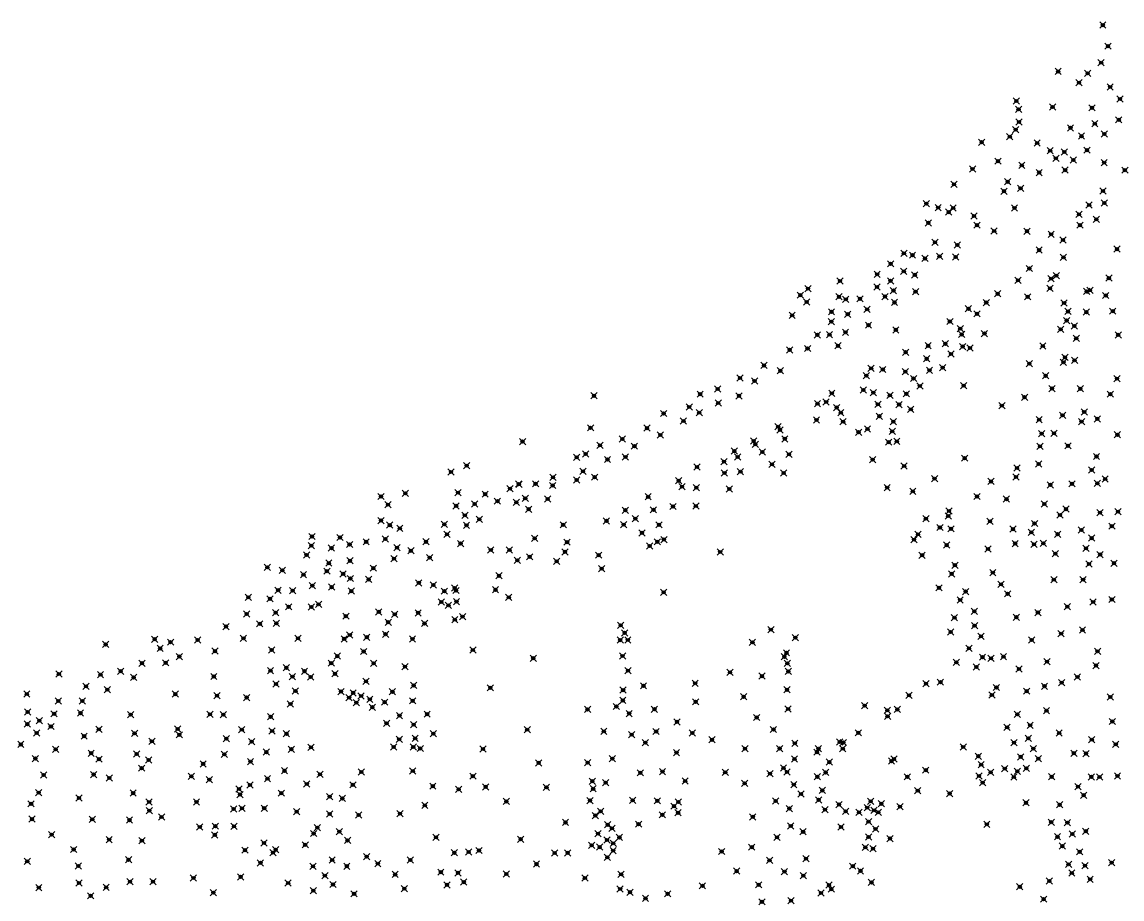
# Model space of a CAD drawing. Header units: millimetres. Extents: x 476859 to 479474, y 2367368 to 2370543.
# Drawn here: x 477863 to 478564, y 2369807 to 2370366 of the extents above; entities that cross this region are included whole.
import ezdxf

# ---------------------------------------------------------------- set-up
doc = ezdxf.new("R2010")
doc.units = ezdxf.units.MM
doc.header["$PDMODE"] = 35
doc.header["$PDSIZE"] = 2

msp = doc.modelspace()

# ---------------------------------------------------------------- linework, layer by layer
for p in [(478551.828, 2370364.08, 18.9), (478555.062, 2370350.688, 18.954), (478550.732, 2370340.116, 18.94), (478523.37, 2370334.581, 18.994), (478542.142, 2370333.423, 18.87), (478536.647, 2370327.372, 18.91), (478556.501, 2370324.668, 18.76), (478496.7, 2370315.695, 20.11), (478562.8, 2370317.049, 18.577), (478498.138, 2370310.426, 19.32), (478519.797, 2370311.865, 19.214), (478544.871, 2370311.399, 18.99), (478498.456, 2370302.398, 19.39), (478546.737, 2370301.273, 18.786), (478561.973, 2370303.742, 19.441), (478496.342, 2370297.495, 19.561), (478531.217, 2370298.616, 18.97), (478552.783, 2370294.741, 18.78), (478474.627, 2370289.498, 19.946), (478492.552, 2370292.966, 19.526), (478509.999, 2370288.946, 19.399), (478538.212, 2370293.381, 18.83), (478518.274, 2370284.059, 19.209), (478527.277, 2370283.267, 19.018), (478541.676, 2370284.415, 18.908), (478485.002, 2370277.406, 19.29), (478500.207, 2370274.722, 19.27), (478521.912, 2370279.259, 19.023), (478533.067, 2370278.121, 18.893), (478552.681, 2370276.517, 19.033), (478468.818, 2370272.441, 20.17), (478511.278, 2370270.175, 19.06), (478527.804, 2370271.707, 19.083), (478565.859, 2370271.69, 18.718), (478456.971, 2370262.656, 21.68), (478491.207, 2370264.283, 19.35), (478499.412, 2370260.128, 19.07), (478488.866, 2370258.276, 19.28), (478551.956, 2370258.409, 18.888), (478439.427, 2370250.386, 21.269), (478446.91, 2370247.834, 21.22), (478453.644, 2370244.95, 21.17), (478456.483, 2370247.547, 20.173), (478495.534, 2370247.628, 19.109), (478543.075, 2370249.49, 18.916), (478552.829, 2370250.706, 18.939), (478440.688, 2370238.113, 20.795), (478469.719, 2370242.449, 19.42), (478536.596, 2370243.541, 18.939), (478547.67, 2370240.309, 19.122), (478471.663, 2370236.656, 19.25), (478482.573, 2370232.888, 19.386), (478503.571, 2370232.797, 19.13), (478518.907, 2370230.838, 19.165), (478537.301, 2370236.647, 19.012), (478444.849, 2370225.764, 19.64), (478459.168, 2370224.025, 19.331), (478526.447, 2370227.161, 19.176), (478425.095, 2370218.654, 21.723), (478430.572, 2370217.541, 19.776), (478511.271, 2370220.735, 19.18), (478560.902, 2370221.377, 19.332), (478416.648, 2370212.022, 21.708), (478438.531, 2370215.447, 19.58), (478447.806, 2370216.734, 19.42), (478458.037, 2370216.331, 19.28), (478526.727, 2370216.101, 19.28), (478408.085, 2370205.327, 21.792), (478425.038, 2370207.216, 19.56), (478432.031, 2370204.985, 19.37), (478505.004, 2370209.03, 19.345), (478522.186, 2370204.506, 20.243), (478555.679, 2370202.923, 19.32), (478363.959, 2370196.237, 21.36), (478384.339, 2370201.125, 21.865), (478407.964, 2370197.289, 19.42), (478416.584, 2370201.138, 19.887), (478497.758, 2370201.534, 19.469), (478518.203, 2370196.439, 19.592), (478518.885, 2370202.564, 19.597), (478359.1, 2370192.035, 21.365), (478383.741, 2370191.025, 21.774), (478388.08, 2370189.44, 21.631), (478397.1, 2370189.711, 19.38), (478413.063, 2370191.163, 19.376), (478418.453, 2370195.003, 19.331), (478432.531, 2370194.227, 19.315), (478484.844, 2370192.938, 19.449), (478503.994, 2370190.976, 19.627), (478541.516, 2370194.42, 21.682), (478543.636, 2370195.139, 20.304), (478553.71, 2370191.835, 21.404), (478363.165, 2370187.699, 21.338), (478401.679, 2370182.99, 19.25), (478419.115, 2370187.402, 19.152), (478466.22, 2370183.372, 19.27), (478477.541, 2370187.358, 19.43), (478527.15, 2370187.086, 19.62), (478558.157, 2370181.87, 20.299), (478353.921, 2370179.183, 19.23), (478378.878, 2370175.203, 20.898), (478378.991, 2370181.436, 21.447), (478389.34, 2370179.905, 20.639), (478454.388, 2370175.282, 19.333), (478471.612, 2370180.155, 19.613), (478528.759, 2370175.889, 19.627), (478529.656, 2370181.685, 19.669), (478541.331, 2370181.247, 20.208), (478387.887, 2370168.426, 19.134), (478402.534, 2370172.938, 19.258), (478419.957, 2370169.941, 19.23), (478460.976, 2370170.658, 19.389), (478524.943, 2370170.259, 19.549), (478533.677, 2370172.423, 19.639), (478369.975, 2370166.742, 19.294), (478377.691, 2370166.859, 19.204), (478451.519, 2370161.067, 19.548), (478461.952, 2370167.023, 19.567), (478476.418, 2370167.589, 19.575), (478534.873, 2370164.496, 19.564), (478561.612, 2370166.757, 20.29), (478352.292, 2370157.181, 19.23), (478363.734, 2370158.07, 19.065), (478383.09, 2370159.812, 19.134), (478426.197, 2370155.716, 19.135), (478440.55, 2370159.801, 19.303), (478455.068, 2370154.569, 21.343), (478462.578, 2370159.314, 20.63), (478467.169, 2370158.423, 19.63), (478513.607, 2370159.643, 19.596), (478335.953, 2370147.267, 19.18), (478439.564, 2370151.527, 19.5), (478505.011, 2370148.347, 19.572), (478526.735, 2370149.274, 18.251), (478527.694, 2370152.496, 18.517), (478533.796, 2370150.479, 19.56), (478346.333, 2370143.883, 18.917), (478401.193, 2370140.771, 19.05), (478404.226, 2370145.411, 19.293), (478411.657, 2370144.7, 19.143), (478425.975, 2370143.265, 19.486), (478441.405, 2370144.206, 21.587), (478449.732, 2370145.902, 21.647), (478515.382, 2370140.692, 19.618), (478320.636, 2370139.244, 19.15), (478329.972, 2370137.4, 18.856), (478431.243, 2370138.95, 21.914), (478435.267, 2370134.217, 21.625), (478463.215, 2370134.35, 21.79), (478560.782, 2370138.896, 20.12), (478227.681, 2370127.943, 19.25), (478295.324, 2370128.969, 19.116), (478306.514, 2370132.237, 19.13), (478320.036, 2370127.887, 18.789), (478379.189, 2370129.536, 19.788), (478399.292, 2370131.595, 19.083), (478405.582, 2370129.962, 40.384), (478416.176, 2370128.229, 20.997), (478426.709, 2370129.185, 21.32), (478501.951, 2370127.047, 19.589), (478519.467, 2370132.566, 18.274), (478537.441, 2370132.408, 27.235), (478556.625, 2370128.968, 42.64), (478288.335, 2370120.816, 18.87), (478306.805, 2370123.313, 18.773), (478370.072, 2370122.894, 19.062), (478375.55, 2370124.039, 19.11), (478382.307, 2370120.451, 19.821), (478408.53, 2370122.531, 20.963), (478422.044, 2370122.375, 20.979), (478429.489, 2370119.302, 21.54), (478487.515, 2370121.704, 21.518), (478272.018, 2370116.67, 18.908), (478284.684, 2370111.879, 18.63), (478294.705, 2370117.187, 18.62), (478369.411, 2370112.539, 19.936), (478384.915, 2370117.163, 19.712), (478409.494, 2370114.927, 19.21), (478511.254, 2370112.688, 19.506), (478526.168, 2370115.549, 19.667), (478539.966, 2370117.636, 20.785), (478548.299, 2370113.236, 20.303), (478225.482, 2370107.536, 19.31), (478261.461, 2370107.347, 18.76), (478344.978, 2370108.253, 19.699), (478346.136, 2370106.232, 18.944), (478386.375, 2370111.41, 20.587), (478396.218, 2370104.727, 20.416), (478401.895, 2370106.765, 20.631), (478417.648, 2370105.267, 20.489), (478418.344, 2370111.411, 21.523), (478538.262, 2370111.458, 20.56), (478182.182, 2370098.799, 18.32), (478245.745, 2370100.397, 18.57), (478269.927, 2370103.012, 18.551), (478329.421, 2370099.173, 18.738), (478349.237, 2370100.477, 18.871), (478415.416, 2370098.404, 19.9), (478420.591, 2370098.905, 20.39), (478512.8, 2370103.849, 20.331), (478520.712, 2370104.08, 21.057), (478561.118, 2370103.098, 19.926), (478222.346, 2370090.888, 18.621), (478231.493, 2370096.339, 18.63), (478253.451, 2370095.834, 18.377), (478317.127, 2370092.7, 18.689), (478330.444, 2370097.051, 18.663), (478334.955, 2370092.095, 18.905), (478351.91, 2370090.652, 19.89), (478511.792, 2370095.745, 20.93), (478529.668, 2370096.061, 20.77), (478216.657, 2370088.768, 18.44), (478236.285, 2370087.365, 18.221), (478247.737, 2370088.949, 18.31), (478310.473, 2370085.995, 18.57), (478319.223, 2370088.959, 18.604), (478341.131, 2370084.251, 19.13), (478405.19, 2370087.289, 19.69), (478463.78, 2370088.204, 21.02), (478510.899, 2370084.459, 42.116), (478547.773, 2370089.253, 18.731), (478136.571, 2370079.419, 18.171), (478146.604, 2370083.433, 18.167), (478220.712, 2370079.84, 18.274), (478293.316, 2370082.523, 18.537), (478310.79, 2370078.802, 18.659), (478320.978, 2370079.556, 18.987), (478348.557, 2370078.741, 19.947), (478425.236, 2370083.199, 20.12), (478497.159, 2370081.926, 21.037), (478544.658, 2370080.688, 20.153), (478179.707, 2370071.753, 18.27), (478179.904, 2370071.539, 18.358), (478190.471, 2370071.858, 18.23), (478201.373, 2370070.796, 18.189), (478201.605, 2370075.948, 18.472), (478216.604, 2370074.312, 18.21), (478228.105, 2370076.091, 18.176), (478281.672, 2370073.795, 18.504), (478283.7, 2370070.008, 18.407), (478444.612, 2370075.151, 21.001), (478480.633, 2370073.375, 20.92), (478496.483, 2370076.245, 21.222), (478518.381, 2370071.181, 20.946), (478532.132, 2370071.851, 20.796), (478548.336, 2370072.114, 20.183), (478553.29, 2370074.891, 21.043), (478091.991, 2370063.798, 18.157), (478107.538, 2370065.809, 17.453), (478141.118, 2370066.28, 18.052), (478158.379, 2370065.253, 18.27), (478174.189, 2370068.825, 18.216), (478183.891, 2370062.604, 18.136), (478262.211, 2370063.607, 18.433), (478292.855, 2370069.357, 18.574), (478313.873, 2370068.561, 20.075), (478414.435, 2370069.417, 19.77), (478430.786, 2370067.043, 19.846), (478471.716, 2370063.796, 20.875), (478096.414, 2370058.526, 17.178), (478139.877, 2370057.805, 18.057), (478151.647, 2370058.953, 18.334), (478166.194, 2370060.793, 18.25), (478178.201, 2370060.058, 17.979), (478186.081, 2370055.693, 17.967), (478198.189, 2370062.132, 17.955), (478277.985, 2370057.417, 18.556), (478292.597, 2370057.707, 19.901), (478490.431, 2370062.126, 20.78), (478514.508, 2370058.965, 20.659), (478528.393, 2370055.735, 20.404), (478145.452, 2370051.812, 17.984), (478154.627, 2370049.185, 18.005), (478247.665, 2370055.055, 18.19), (478253.985, 2370049.681, 18.518), (478265.567, 2370055.292, 19.254), (478439.113, 2370049.622, 19.864), (478453.336, 2370051.309, 20.357), (478453.846, 2370054.554, 20.461), (478524.563, 2370052.028, 20.37), (478550.034, 2370053.502, 20.13), (478561.511, 2370054.083, 19.718), (478092.031, 2370048.458, 17.826), (478097.602, 2370045.559, 16.36), (478104.013, 2370043.479, 18.115), (478132.404, 2370046.039, 18.136), (478146.473, 2370045.461, 18.05), (478208.077, 2370045.715, 18.097), (478235.638, 2370048.257, 18.387), (478246.636, 2370045.852, 18.491), (478269.093, 2370045.72, 20.053), (478448.031, 2370044.029, 19.998), (478455.143, 2370043.193, 20.42), (478479.99, 2370048.014, 20.67), (478494.6, 2370043.001, 20.62), (478508.316, 2370046.565, 20.57), (478538.178, 2370042.399, 20.216), (478557.578, 2370044.88, 20.023), (478048.08, 2370038.311, 16.55), (478065.952, 2370037.668, 16.65), (478082.556, 2370034.909, 18.003), (478094.81, 2370036.692, 17.668), (478120.73, 2370034.935, 18.003), (478134.034, 2370039.642, 18.03), (478189.87, 2370037.071, 17.978), (478210.558, 2370034.682, 18.115), (478258.264, 2370040.611, 18.744), (478268.034, 2370034.889, 19.486), (478272.196, 2370036.348, 20.414), (478431.571, 2370036.295, 19.84), (478434.072, 2370039.669, 19.85), (478506.242, 2370040.912, 20.359), (478523.015, 2370039.762, 20.22), (478544.717, 2370037.257, 20.093), (478047.636, 2370032.412, 17.11), (478060.46, 2370030.893, 17.26), (478071.989, 2370033.216, 17.89), (478102.237, 2370031.129, 17.96), (478111.052, 2370029.19, 17.83), (478142.7, 2370033.812, 17.845), (478161.958, 2370029.742, 18.069), (478173.846, 2370029.648, 17.964), (478209.203, 2370028.493, 18.346), (478263.109, 2370032.264, 20.909), (478308.096, 2370028.465, 19.18), (478452.349, 2370032.805, 20.38), (478478.685, 2370030.307, 20.499), (478495.983, 2370033.812, 20.409), (478507.952, 2370033.362, 20.457), (478513.942, 2370033.913, 20.457), (478541.103, 2370030.765, 19.928), (478044.601, 2370026.567, 16.938), (478058.798, 2370021.353, 17.442), (478072.32, 2370022.822, 17.893), (478100.237, 2370024.162, 17.78), (478122.954, 2370024.838, 17.748), (478178.893, 2370023.149, 18.375), (478186.753, 2370025.358, 18.004), (478203.935, 2370022.486, 18.411), (478230.715, 2370026.418, 19.984), (478436.699, 2370026.376, 19.733), (478521.563, 2370027.307, 20.52), (478542.983, 2370020.802, 19.768), (478550.099, 2370026.808, 19.88), (478558.931, 2370021.293, 19.423), (478019.616, 2370018.6, 17.271), (478029.187, 2370016.741, 16.863), (478042.656, 2370013.94, 17.041), (478057.536, 2370016.223, 17.701), (478067.892, 2370014.481, 17.74), (478087.115, 2370018.108, 17.65), (478232.599, 2370017.755, 18.973), (478455.58, 2370014.486, 19.462), (478457.58, 2370020.015, 19.62), (478481.763, 2370015.273, 20.56), (478048.332, 2370007.03, 17.682), (478072.539, 2370011.558, 17.41), (478084.174, 2370010.927, 17.395), (478116.097, 2370008.744, 17.82), (478125.409, 2370007.367, 17.673), (478167.137, 2370013.275, 18.017), (478487.011, 2370007.795, 20.06), (478520.628, 2370010.781, 19.714), (478539.247, 2370010.85, 19.304), (478007.471, 2369999.584, 17.673), (478026.489, 2370004.066, 17.428), (478035.699, 2370003.778, 17.497), (478060.575, 2370006.056, 17.37), (478073.096, 2370003.504, 17.608), (478132.388, 2370003.472, 17.688), (478138.884, 2370005.501, 17.938), (478139.843, 2370003.89, 17.882), (478164.963, 2370004.342, 18.205), (478272.118, 2370002.734, 19.38), (478447.446, 2370005.61, 19.36), (478464.381, 2370003.229, 19.45), (478491.144, 2370001.76, 19.619), (478021.322, 2369998.587, 16.873), (478033.163, 2369993.501, 17.38), (478047.646, 2369993.402, 17.252), (478052.235, 2369995.08, 17.276), (478130.446, 2369996.517, 17.885), (478134.98, 2369994.405, 18.024), (478140.095, 2369996.787, 18.046), (478173.415, 2369999.511, 18.2), (478460.939, 2369997.864, 19.196), (478529.171, 2369993.59, 19.28), (478545.629, 2369996.617, 19.22), (478557.572, 2369998.162, 19.098), (478006.412, 2369988.931, 17.513), (478024.906, 2369989.716, 17.268), (478069.638, 2369987.544, 17.577), (478090.606, 2369990.287, 17.509), (478100.783, 2369988.728, 17.54), (478115.681, 2369989.626, 17.812), (478143.959, 2369987.233, 18.109), (478457.297, 2369986.569, 19.33), (478469.989, 2369990.648, 19.23), (478496.762, 2369986.886, 19.319), (478510.452, 2369989.854, 19.361), (477993.28, 2369980.937, 17.34), (478014.813, 2369982.664, 17.25), (478025.353, 2369982.919, 17.31), (478096.615, 2369983.702, 17.751), (478119.759, 2369982.912, 17.896), (478139.041, 2369985.267, 18.045), (478244.66, 2369981.736, 19.967), (478340.366, 2369978.97, 18.904), (478470.108, 2369981.441, 18.903), (478538.862, 2369978.723, 18.982), (477947.886, 2369972.868, 17.468), (477975.203, 2369972.402, 17.21), (478004.405, 2369973.478, 17.12), (478039.147, 2369973.438, 17.401), (478068.539, 2369973.069, 17.325), (478072.138, 2369975.579, 17.348), (478082.963, 2369974.14, 17.808), (478094.914, 2369976.04, 18.049), (478112.075, 2369973.021, 17.903), (478244.398, 2369972.275, 20.47), (478247.187, 2369976.892, 19.139), (478249.234, 2369972.408, 20.05), (478355.944, 2369973.854, 18.863), (478454.837, 2369977.428, 19.139), (478474.2, 2369974.641, 18.86), (478506.443, 2369972.368, 19.12), (478525.254, 2369976.405, 19.056), (477916.599, 2369969.52, 16.85), (477951.348, 2369966.982, 17.058), (477957.947, 2369970.968, 17.063), (477986.221, 2369965.273, 16.95), (478022.351, 2369966.015, 17.427), (478080.989, 2369965.052, 17.537), (478150.547, 2369965.951, 18.2), (478328.613, 2369970.867, 18.934), (478466.517, 2369967.043, 18.749), (478548.441, 2369965.197, 18.723), (477939.74, 2369957.579, 16.87), (477954.897, 2369957.819, 16.909), (477963.546, 2369961.809, 16.967), (478060.312, 2369957.604, 17.483), (478064.182, 2369962.097, 17.43), (478087.335, 2369957.551, 17.826), (478188.988, 2369960.757, 17.001), (478245.871, 2369962.216, 18.69), (478348.958, 2369961.668, 18.594), (478350.325, 2369964.188, 18.622), (478458.546, 2369958.089, 18.6), (478475.151, 2369961.431, 18.697), (478480.6, 2369960.654, 18.645), (478488.535, 2369961.725, 18.96), (478516.277, 2369958.565, 18.687), (477886.838, 2369950.677, 16.85), (477926.206, 2369952.467, 16.83), (478021.635, 2369952.79, 17.238), (478031.749, 2369954.656, 17.217), (478043.294, 2369952.485, 17.35), (478062.711, 2369950.84, 17.656), (478107.265, 2369955.414, 17.964), (478249.295, 2369952.792, 17.905), (478314.368, 2369951.719, 17.97), (478350.879, 2369957.444, 18.387), (478351.457, 2369952.336, 18.34), (478471.275, 2369955.214, 18.593), (478498.4, 2369953.869, 18.52), (478547.512, 2369956.081, 18.444), (477913.34, 2369950.254, 16.74), (477934.409, 2369948.496, 16.866), (477985.547, 2369949.118, 17.227), (478025.178, 2369944.285, 17.04), (478035.613, 2369949.06, 17.317), (478047.182, 2369948.808, 17.531), (478082.474, 2369945.994, 17.915), (478292.14, 2369944.769, 17.816), (478334.732, 2369949.34, 18.656), (478439.14, 2369944.535, 18.548), (478448.391, 2369945.491, 18.5), (478525.647, 2369945.19, 18.483), (478535.647, 2369948.836, 37.674), (477866.4, 2369937.919, 16.72), (477904.137, 2369942.873, 16.73), (477917.643, 2369940.708, 16.81), (477960.96, 2369937.886, 17.118), (477987.569, 2369936.852, 17), (478037.509, 2369939.823, 17.625), (478066.579, 2369939.531, 17.478), (478074.28, 2369938.667, 17.325), (478079.356, 2369936.706, 17.569), (478099.298, 2369939.376, 17.881), (478112.848, 2369943.417, 17.939), (478161.617, 2369941.883, 18.23), (478246.232, 2369940.419, 17.639), (478259.228, 2369943.153, 17.379), (478350.603, 2369940.647, 18.026), (478428.35, 2369937.135, 18.232), (478481.152, 2369937.305, 18.614), (478484.04, 2369942.102, 18.351), (478503.338, 2369939.781, 18.16), (478514.667, 2369942.909, 18.176), (477886.418, 2369933.535, 16.802), (477901.772, 2369933.552, 16.75), (478006.399, 2369935.692, 16.97), (478034.333, 2369931.635, 17.303), (478071.695, 2369935.632, 17.4), (478076.294, 2369932.498, 17.377), (478084.889, 2369934.597, 17.16), (478086.51, 2369929.539, 17.08), (478094.348, 2369932.756, 17.929), (478112.188, 2369933.615, 17.693), (478241.942, 2369930.008, 17.609), (478246.058, 2369933.845, 17.599), (478292.432, 2369932.974, 17.444), (478322.982, 2369936.177, 17.333), (478400.064, 2369930.533, 19.845), (478556.593, 2369936.07, 18.287), (477866.915, 2369926.485, 16.663), (477883.792, 2369925.329, 16.675), (477900.592, 2369925.779, 16.628), (477932.494, 2369924.838, 16.99), (477983.079, 2369925.021, 16.91), (477991.628, 2369924.763, 17.32), (478021.723, 2369923.432, 17.207), (478103.785, 2369924.199, 17.877), (478121.415, 2369925.119, 17.885), (478223.573, 2369928.118, 17.211), (478250.087, 2369925.493, 16.66), (478266.198, 2369928.278, 17.056), (478331.35, 2369922.99, 17.509), (478351.359, 2369928.364, 17.846), (478414.505, 2369927.543, 18.019), (478414.691, 2369923.726, 17.971), (478420.88, 2369928.11, 18.102), (478497.36, 2369924.967, 17.932), (478515.931, 2369927.286, 18.022), (477866.735, 2369918.772, 16.754), (477874.347, 2369920.964, 16.64), (477881.742, 2369917.264, 16.499), (477962.507, 2369915.607, 16.89), (478095.557, 2369919.33, 18.757), (478112.864, 2369918.376, 17.48), (478280.53, 2369920.19, 17.294), (478490.84, 2369916.667, 17.941), (478505.515, 2369918.017, 17.67), (478557.838, 2369920.436, 17.583), (477872.737, 2369913.124, 16.464), (477902.95, 2369911.109, 16.767), (477912.308, 2369915.441, 16.886), (477935.034, 2369912.857, 16.784), (477963.521, 2369911.929, 17.138), (477993.52, 2369909.478, 16.834), (478003.344, 2369915.235, 16.881), (478022.662, 2369914.356, 17.046), (478031.792, 2369912.603, 17.111), (478103.606, 2369909.096, 16.235), (478113.773, 2369909.659, 17.09), (478125.354, 2369912.637, 17.412), (478185.145, 2369915.197, 15.85), (478233.951, 2369914.136, 16.353), (478251.697, 2369912.049, 16.635), (478267.268, 2369914.065, 16.868), (478290.336, 2369913.154, 16.984), (478302.919, 2369908.797, 16.568), (478342.01, 2369915.357, 17.695), (478396.024, 2369913.206, 18.86), (478504.378, 2369909.76, 17.734), (478524.009, 2369913.103, 17.65), (478544.782, 2369908.848, 33.42), (477862.586, 2369905.814, 16.529), (477884.726, 2369902.684, 16.731), (477946.077, 2369907.855, 16.882), (478009.572, 2369907.575, 16.978), (478034.901, 2369902.775, 17.176), (478047.393, 2369903.972, 17.071), (478100.137, 2369904.207, 17.737), (478112.549, 2369904.158, 16.18), (478116.986, 2369903.242, 16.212), (478157.014, 2369902.898, 16.071), (478260.404, 2369907.004, 16.696), (478323.879, 2369903.1, 16.32), (478345.953, 2369903.21, 17.354), (478355.615, 2369906.577, 17.3), (478370.664, 2369903.191, 18.059), (478384.169, 2369907.368, 17.452), (478386.18, 2369903.108, 17.481), (478386.558, 2369907.045, 17.385), (478462.883, 2369904.245, 17.387), (478495.266, 2369907.009, 17.706), (478507.538, 2369903.181, 17.629), (478560.056, 2369905.951, 16.774), (477871.862, 2369896.848, 16.625), (477907.401, 2369900.232, 16.66), (477912.347, 2369896.456, 16.495), (477936.369, 2369899.708, 16.876), (477944.015, 2369895.965, 17.044), (477992.265, 2369899.512, 16.715), (478008.901, 2369894.853, 16.902), (478018.98, 2369900.93, 16.967), (478239.425, 2369896.796, 16.163), (478280.237, 2369900.607, 16.054), (478355.412, 2369896.535, 16.985), (478369.783, 2369900.908, 17.315), (478377.626, 2369894.57, 17.301), (478417.215, 2369895.191, 17.414), (478418.828, 2369896.507, 17.302), (478472.553, 2369898.311, 16.88), (478499.533, 2369897.908, 17.539), (478510.696, 2369896.758, 17.481), (478533.369, 2369900.231, 16.855), (478541.131, 2369900.019, 17.12), (477939.548, 2369890.708, 17.169), (477978.748, 2369893.442, 16.799), (478030.558, 2369889.04, 17.146), (478079.439, 2369888.235, 17.79), (478112.272, 2369888.855, 15.834), (478192.505, 2369894.072, 15.81), (478223.609, 2369894.171, 16.155), (478257.188, 2369887.742, 15.89), (478271.319, 2369888.492, 15.228), (478311.288, 2369887.994, 16.12), (478348.418, 2369890.81, 16.937), (478350.598, 2369888.28, 17.009), (478375.233, 2369887.981, 17.336), (478439.037, 2369889.424, 16.738), (478474.303, 2369892.901, 16.817), (478480.401, 2369888.023, 18.215), (478489.36, 2369890.444, 17.521), (478497.375, 2369888.748, 17.565), (478503.113, 2369890.615, 17.441), (477877.132, 2369886.403, 16.46), (477908.98, 2369886.63, 16.61), (477918.94, 2369884.489, 16.73), (477971.248, 2369885.468, 16.651), (477982.721, 2369883.383, 16.766), (478019.706, 2369883.999, 16.841), (478044.736, 2369880.669, 16.822), (478053.102, 2369886.728, 17.018), (478150.545, 2369885.608, 15.835), (478226.599, 2369882.396, 15.751), (478235.084, 2369881.422, 16.051), (478285.755, 2369882.5, 15.658), (478323.618, 2369880.986, 15.885), (478339.837, 2369887.228, 16.546), (478369.968, 2369885.206, 17.2), (478427.302, 2369885.192, 16.743), (478472.995, 2369885.728, 16.926), (478475.33, 2369881.502, 17.135), (478495.136, 2369885.032, 17.565), (478519.258, 2369885.209, 17.35), (478544.506, 2369885.159, 17.12), (478549.723, 2369885.07, -0.044), (478561.161, 2369885.75, 16.21), (477874.008, 2369875.16, 16.34), (477934.163, 2369874.803, 16.294), (478001.584, 2369877.418, 16.825), (478002.144, 2369873.91, 16.763), (478008.549, 2369880.024, 16.869), (478028.493, 2369874.783, 16.82), (478074.1, 2369880.104, 16.884), (478125.03, 2369879.25, 15.821), (478141.453, 2369877.208, 15.743), (478158.723, 2369878.788, 15.737), (478197.398, 2369878.44, 15.85), (478227.162, 2369877.58, 15.686), (478354.998, 2369880.256, 16.8), (478359.605, 2369874.231, 16.6), (478373.108, 2369876.522, 16.9), (478433.937, 2369876.372, 16.558), (478454.275, 2369874.544, 16.667), (478535.961, 2369878.964, 16.11), (478539.637, 2369873.481, 16.388), (477869.138, 2369867.973, 16.57), (477899.582, 2369871.677, 16.65), (477944.308, 2369869.172, 17.426), (477974.486, 2369869.196, 16.683), (478059.358, 2369872.591, 14.708), (478067.425, 2369871.423, 11.12), (478119.947, 2369867.017, 15.65), (478171.84, 2369869.513, 15.737), (478225.193, 2369870.068, 15.535), (478252.263, 2369870.201, 15.639), (478268.001, 2369869.9, 14.946), (478278.7, 2369866.484, 14.766), (478281.443, 2369869.1, 14.785), (478343.402, 2369869.774, 16.01), (478370.801, 2369870.511, 16.547), (478383.75, 2369867.543, 17.868), (478403.955, 2369869.602, 16.53), (478410.696, 2369868.014, 16.67), (478502.881, 2369868.65, 17.547), (478524.286, 2369867.377, 17.179), (477944.422, 2369863.684, 16.349), (477952.227, 2369859.562, 16.904), (477998.156, 2369864.742, 16.741), (478003.413, 2369865.176, 16.741), (478017.636, 2369865.184, 16.79), (478038.304, 2369862.975, 14.968), (478059.355, 2369861.512, 11.22), (478077.757, 2369860.839, 16.76), (478104.098, 2369861.723, 15.819), (478228.528, 2369860.53, 15.319), (478231.93, 2369863.223, 15.368), (478271.239, 2369860.966, 14.655), (478281.263, 2369862.284, 14.98), (478328.835, 2369859.665, 15.7), (478352.138, 2369864.99, 16.23), (478374.834, 2369864.296, 16.272), (478387.966, 2369863.234, 17.62), (478396.457, 2369862.56, 16.448), (478401.732, 2369865.57, 16.599), (478405.977, 2369863.827, 16.547), (478408.785, 2369862.513, 16.665), (478422.588, 2369866.192, 16.538), (477869.743, 2369858.24, 16.77), (477908.075, 2369858.075, 16.759), (477931.803, 2369857.605, 16.086), (477976.588, 2369853.259, 16.68), (477986.525, 2369853.755, 16.771), (477998.364, 2369853.635, 16.867), (478051.494, 2369852.748, 10.21), (478209.545, 2369856.127, 15.39), (478236.442, 2369854.638, 15.333), (478256.083, 2369855.033, 14.575), (478353.034, 2369853.896, 15.992), (478385.01, 2369853.216, 16.276), (478402.566, 2369856.624, 16.232), (478477.928, 2369854.975, 16.88), (478518.938, 2369856.266, 17.051), (478529.267, 2369856.033, 17.038), (477882.232, 2369848.349, 16.382), (477986.135, 2369848.21, 16.824), (478049.085, 2369849.071, 9.87), (478065.445, 2369850.271, 10.78), (478127.089, 2369846.695, 15.173), (478180.968, 2369845.438, 15.35), (478230.245, 2369848.993, 14.884), (478239.142, 2369852.348, 15.017), (478243.9, 2369846.566, 14.77), (478344.291, 2369846.676, 15.6), (478360.889, 2369850.186, 15.909), (478402.585, 2369846.85, 15.99), (478407.038, 2369852.002, 16.14), (478416.258, 2369845.881, 16.113), (478522.946, 2369847.005, 16.679), (478532.439, 2369848.73, 16.789), (478540.952, 2369850.541, 17.66), (477896.27, 2369838.888, 16.408), (477918.871, 2369845.186, 16.759), (477939.707, 2369844.519, 16.414), (478005.358, 2369838.458, 13.94), (478017.515, 2369843.046, 13.79), (478024.897, 2369838.704, 13.954), (478043.732, 2369841.873, 13.74), (478070.709, 2369844.656, 10.98), (478226.159, 2369841.594, 14.87), (478231.309, 2369840.418, 14.661), (478235.963, 2369844.946, 14.773), (478239.935, 2369842.796, 14.632), (478328.199, 2369840.379, 15.5), (478400.483, 2369840.26, 15.676), (478405.381, 2369839.399, 15.773), (478526.065, 2369841.058, 16.596), (477931.196, 2369832.342, 15.935), (478023.171, 2369836.937, 13.821), (478060.899, 2369832.157, 9.72), (478082.84, 2369834.369, 16.73), (478110.75, 2369832.15, 15.224), (478138.743, 2369836.811, 15.173), (478147.906, 2369837.288, 15.298), (478154.499, 2369838.269, 15.299), (478202.642, 2369836.648, 14.846), (478210.961, 2369836.731, 14.82), (478236.13, 2369833.854, 14.401), (478239.904, 2369838.181, 14.469), (478309.046, 2369837.602, 14.91), (478339.508, 2369831.979, 15.221), (478362.732, 2369833.031, 15.331), (478537.075, 2369837.397, 16.856), (477866.663, 2369831.352, 16.416), (477899.246, 2369828.436, 16.416), (478015.232, 2369830.356, 13.929), (478048.721, 2369828.127, 13.88), (478070.258, 2369828.246, 10.54), (478089.986, 2369829.875, 15.285), (478130.118, 2369824.455, 14.959), (478191.073, 2369829.581, 14.822), (478318.55, 2369825.123, 14.4), (478349.015, 2369824.787, 15.42), (478392.545, 2369828.268, 15.223), (478397.465, 2369825.267, 15.29), (478529.965, 2369829.411, 16.338), (478540.402, 2369828.644, 16.731), (478557.422, 2369830.524, 17.392), (477899.608, 2369817.593, 16.297), (477932.174, 2369818.38, 16.042), (477946.773, 2369818.355, 15.774), (477972.553, 2369820.781, 14.338), (478002.591, 2369821.46, 14.211), (478032.856, 2369817.533, 14.152), (478056.258, 2369822.281, 9.67), (478101.025, 2369823.004, 15.24), (478141.052, 2369823.988, 15.1), (478144.756, 2369818.106, 14.421), (478171.826, 2369823.247, 14.574), (478221.899, 2369820.686, 14.266), (478244.958, 2369823.069, 14.201), (478360.986, 2369822.183, 15.21), (478404.433, 2369817.894, 14.776), (478517.79, 2369818.793, 14.6), (478532.074, 2369823.888, 16.2), (478543.749, 2369819.901, 16.61), (477874.07, 2369814.637, 16.345), (477916.956, 2369814.783, 16.172), (477985.271, 2369811.437, 14.008), (478048.851, 2369812.661, 14.714), (478061.446, 2369816.594, 9.44), (478074.879, 2369810.655, 10.21), (478106.847, 2369813.894, 15.26), (478134.013, 2369816.358, 14.824), (478244.332, 2369813.75, 13.998), (478250.566, 2369811.679, 14.072), (478274.566, 2369810.654, 13.95), (478296.78, 2369815.75, 14.006), (478332.588, 2369816.398, 14.289), (478372.252, 2369811.202, 14.231), (478377.368, 2369816.218, 14.551), (478378.855, 2369813.609, 14.509), (478498.912, 2369815.133, 13.884), (477907.016, 2369809.378, 16.331), (478260.502, 2369807.725, 14.05), (478334.644, 2369805.544, 13.876), (478353.175, 2369806.246, 13.73), (478514.086, 2369807.266, 16.639)]:
    msp.add_point(p)

doc.saveas('drawing.dxf')
